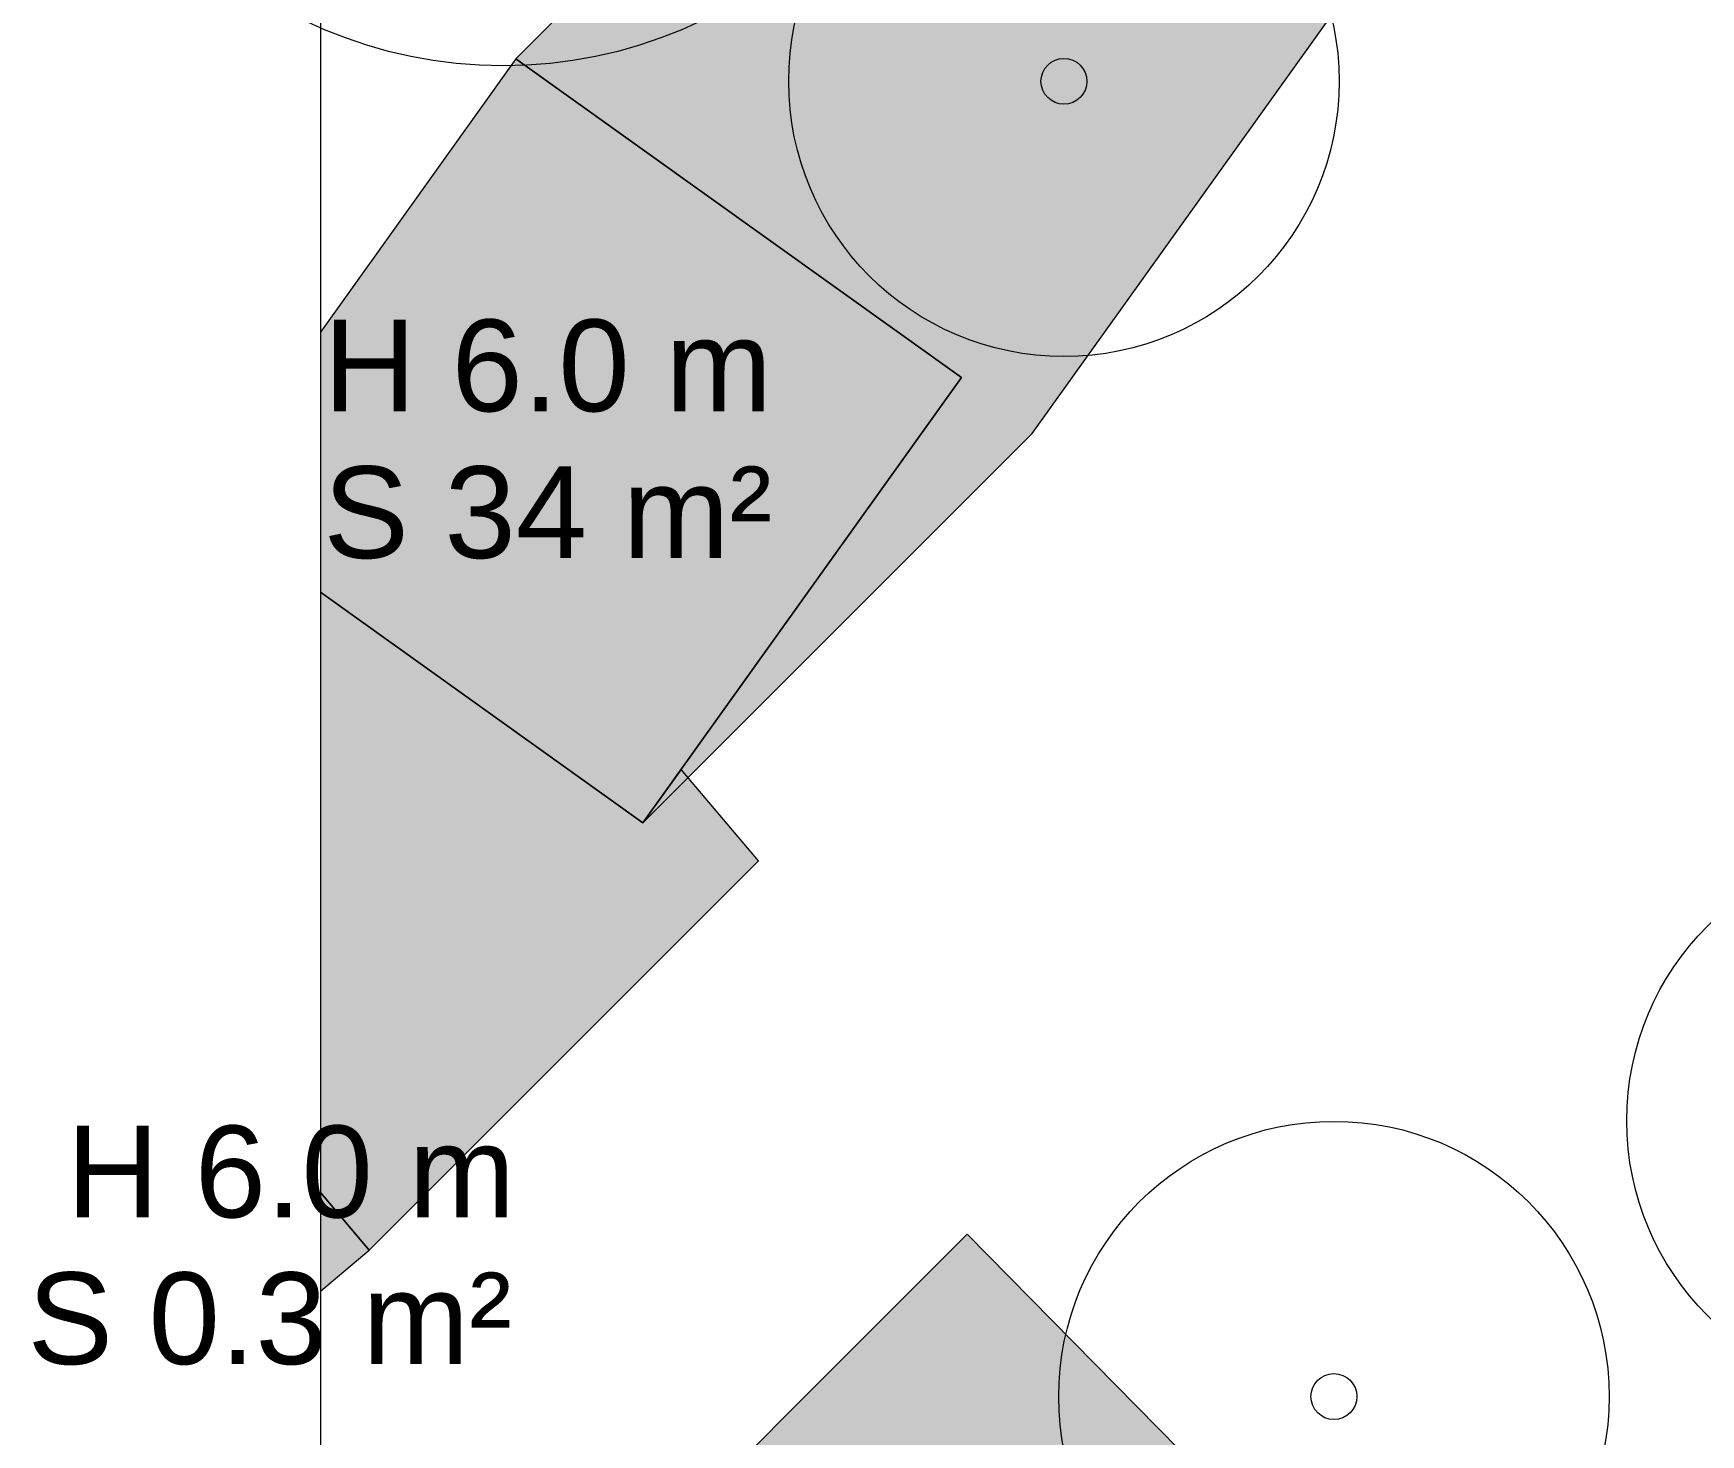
# Model space of a CAD drawing. Header units: metres. Extents: x -3 to 687, y -1 to 1371.
# Drawn here: x -3.13 to 15.05, y 146.24 to 161.52 of the extents above; entities that cross this region are included whole.
import ezdxf

# ---------------------------------------------------------------- set-up
doc = ezdxf.new("R2010")
doc.units = ezdxf.units.M
doc.header["$MEASUREMENT"] = 0
for name, color, linetype, lineweight, true_color in [('TPX_BUILDING_AREAS_TEXT', 7, 'CONTINUOUS', 0, 0x000000), ('TPX_BUILDING_HEIGHTS_TEXT', 7, 'CONTINUOUS', 0, 0x000000), ('TPX_BUILDINGS', 7, 'CONTINUOUS', 0, 0x000000), ('TPX_BUILDINGS_HATCH', 7, 'CONTINUOUS', 0, 0xf0f0f0), ('TPX_BUILDINGS_SHADOWS_HATCH', 7, 'CONTINUOUS', 0, 0x000000), ('TPX_BUILDINGS_SHADOWS_OUTLINES', 7, 'CONTINUOUS', 0, 0x000000), ('TPX_FRAME_PROJECT', 7, 'CONTINUOUS', 0, 0x000000), ('TPX_VEGETATION_TREES_INDIVIDUAL', 7, 'CONTINUOUS', 0, 0x136734)]:
    doc.layers.add(name, color=color, linetype=linetype, lineweight=lineweight, true_color=true_color)
doc.styles.add('TPX_TEXTE', font='arial.ttf')

# ---------------------------------------------------------------- blocks, each defined once
blk = doc.blocks.new('TREETR004_CR050')
at = {"layer": 'TPX_VEGETATION_TREES_INDIVIDUAL'}
for radius in [5, 0.417]:
    blk.add_circle((0, 0, 0.036), radius, dxfattribs=at)
blk = doc.blocks.new('TREETR010_CR120')
at = {"layer": 'TPX_VEGETATION_TREES_INDIVIDUAL'}
blk.add_circle((0, 0, 0.036), 12, dxfattribs=at)
blk = doc.blocks.new('TREETR003_CR030')
at = {"layer": 'TPX_VEGETATION_TREES_INDIVIDUAL'}
for radius in [3, 0.25]:
    blk.add_circle((0, 0, 0.036), radius, dxfattribs=at)

msp = doc.modelspace()

# ---------------------------------------------------------------- hatches: boundary and pattern name
at = {"layer": 'TPX_BUILDINGS_HATCH'}
for points in [[(0, 158.262), (0, 155.426), (3.515, 152.914), (6.989, 157.768), (2.131, 161.24), (0, 158.262)], [(0, 148.884), (0, 147.806), (0.531, 148.254), (0, 148.884)]]:
    msp.add_hatch(color=256, dxfattribs=at).paths.add_polyline_path(points)
at = {"layer": 'TPX_BUILDINGS_SHADOWS_HATCH'}
for points in [[(6.374, 165.483), (2.131, 161.24), (6.989, 157.768), (3.515, 152.914), (7.758, 157.156), (11.232, 162.011), (6.374, 165.483)], [(0, 155.426), (0, 148.884), (0.531, 148.254), (4.774, 152.497), (3.932, 153.496), (3.515, 152.914), (0, 155.426)], [(7.051, 148.429), (2.809, 144.186), (5.35, 141.601), (5.34, 140.582), (9.582, 144.824), (9.592, 145.844), (7.051, 148.429)]]:
    msp.add_hatch(color=256, dxfattribs=at).paths.add_polyline_path(points)

# ---------------------------------------------------------------- linework, layer by layer
at = {"layer": 'TPX_BUILDINGS', "elevation": 0.042}
for points in [[(0, 158.262), (0, 155.426), (3.515, 152.914), (6.989, 157.768), (2.131, 161.24)], [(0, 148.884), (0, 147.806), (0.531, 148.254)]]:
    msp.add_lwpolyline(points, close=True, dxfattribs=at)
at = {"layer": 'TPX_BUILDINGS_SHADOWS_OUTLINES', "elevation": 0.039}
for points in [[(6.374, 165.483), (2.131, 161.24), (6.989, 157.768), (3.515, 152.914), (7.758, 157.156), (11.232, 162.011)], [(0, 155.426), (0, 148.884), (0.531, 148.254), (4.774, 152.497), (3.932, 153.496), (3.515, 152.914)], [(7.051, 148.429), (2.809, 144.186), (5.35, 141.601), (5.34, 140.582), (9.582, 144.824), (9.592, 145.844)]]:
    msp.add_lwpolyline(points, close=True, dxfattribs=at)
at = {"layer": 'TPX_FRAME_PROJECT', "elevation": 0}
msp.add_lwpolyline([(0, 0), (681.314, 0), (681.314, 1365.202), (0, 1365.202)], close=True, dxfattribs=at)

# ---------------------------------------------------------------- block references
at = {"layer": 'TPX_VEGETATION_TREES_INDIVIDUAL'}
for name, p in [('TREETR004_CR050', (1.992, 166.165, 0.036)), ('TREETR003_CR030', (8.105, 160.996, 0.036)), ('TREETR003_CR030', (17.24, 149.665, 0.036)), ('TREETR010_CR120', (24.32, 138.355, 0.036)), ('TREETR003_CR030', (11.048, 146.659, 0.036))]:
    msp.add_blockref(name, p, dxfattribs=at)

# ---------------------------------------------------------------- texts
at = {"layer": 'TPX_BUILDING_AREAS_TEXT', "style": 'TPX_TEXTE'}
for s, p in [('S 34 m²', (0.033, 155.799, 0.045)), ('S 0.3 m²', (-3.192, 147.012, 0.045))]:
    msp.add_text(s, height=1, dxfattribs=at).set_placement(p)
at = {"layer": 'TPX_BUILDING_HEIGHTS_TEXT', "style": 'TPX_TEXTE'}
for p in [(0.033, 157.399, 0.045), (-2.767, 148.612, 0.045)]:
    msp.add_text('H 6.0 m', height=1, dxfattribs=at).set_placement(p)

doc.saveas('drawing.dxf')
